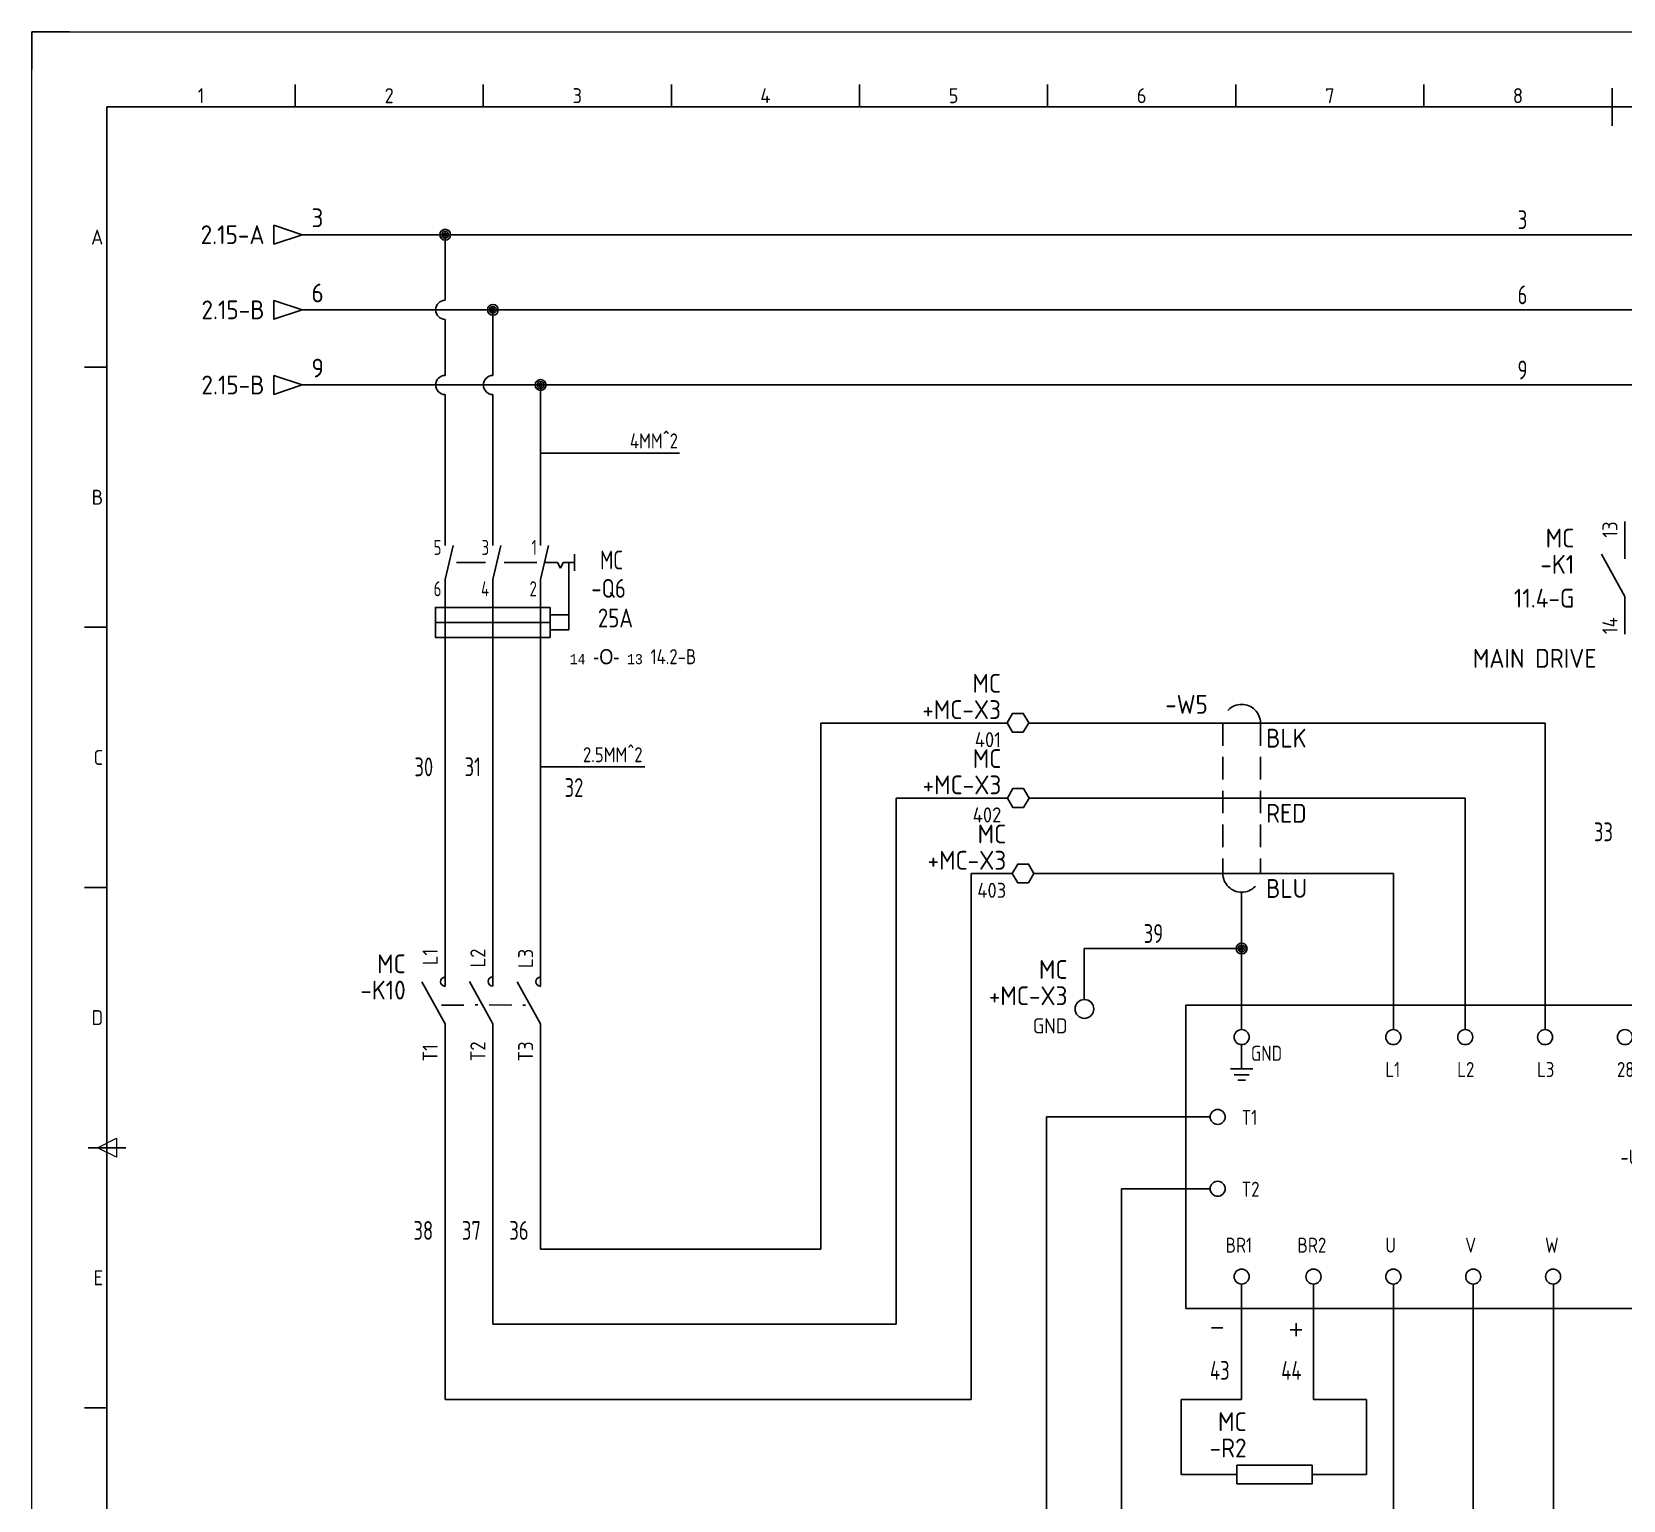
# Model space of a CAD drawing. Header units: millimetres. Extents: x 0 to 841, y 0 to 594.
# Drawn here: x 0 to 423.5, y 203.2 to 594 of the extents above; entities that cross this region are included whole.
import ezdxf
from ezdxf.enums import TextEntityAlignment as Align

# ---------------------------------------------------------------- set-up
doc = ezdxf.new("R2010")
doc.units = ezdxf.units.MM
doc.header["$LTSCALE"] = 12
doc.linetypes.add('DASHED', pattern=[0.75, 0.5, -0.25])
for name, color, linetype in [('AE_BOR', 1, 'Continuous'), ('BLK_1.0mm^2', 7, 'Continuous'), ('BLU_1.0mm^2', 5, 'Continuous'), ('DESCCHILD', 20, 'Continuous'), ('GRN_2.5mm^2', 3, 'Continuous'), ('LINK', 9, 'DASHED'), ('LOC', 8, 'Continuous'), ('MISC', 7, 'Continuous'), ('RED_1.0mm^2', 1, 'Continuous'), ('RED_2.5mm^2', 1, 'Continuous'), ('SYMS', 7, 'Continuous'), ('TAGS', 150, 'Continuous'), ('TAN_4.0mm^2', 31, 'Continuous'), ('TERMS', 123, 'Continuous'), ('WIRENO', 72, 'Continuous'), ('WIREREF_DEST', 52, 'Continuous'), ('XREF', 7, 'Continuous'), ('XREFCHILD', 134, 'Continuous')]:
    doc.layers.add(name, color=color, linetype=linetype)
doc.styles.get("Standard").update_dxf_attribs({"font": 'txt.shx', "bigfont": 'gbcbig.shx'})
doc.styles.add('WD_IEC', font='isocp2.shx', dxfattribs={"width": 0.9, "height": 4, "bigfont": 'gbcbig.shx'})
doc.dimstyles.get("Standard").update_dxf_attribs({"dimtxt": 0.18, "dimasz": 0.18, "dimexe": 0.18, "dimexo": 0.0625, "dimgap": 0.09, "dimtad": 0, "dimtih": 1, "dimtoh": 1, "dimzin": 0, "dimdsep": 46, "dimtxsty": 'WD_IEC', "dimcen": 0.09, "dimadec": 0, "dimazin": 0, "dimtfac": 1, "dimtofl": 0, "dimtmove": 2, "dimatfit": 3, "dimfxl": 1, "dimtolj": 1, "dimtzin": 0, "dimarcsym": 0})

# ---------------------------------------------------------------- blocks, each defined once
blk = doc.blocks.new('gb_a1')
for q in [(20, 20), (821, 574)]:
    blk.add_line((20, 574), q)
at = {"layer": 'AE_BOR', "lineweight": 30}
for p, q in [((10, 594), (0, 594)), ((0, 594), (0, 584))]:
    blk.add_line(p, q, dxfattribs=at)
at = {"layer": 'AE_BOR', "color": 1, "lineweight": 15}
for p, q in [((0, 594), (841, 594)), ((0, 0), (0, 594)), ((17.5, 297), (22.5, 299.5)), ((22.5, 294.5), (17.5, 297)), ((22.5, 299.5), (22.5, 294.5))]:
    blk.add_line(p, q, dxfattribs=at)
at = {"layer": 'AE_BOR'}
for p, q in [((70.0625, 574), (70.0625, 580)), ((120.125, 574), (120.125, 580)), ((170.1875, 574), (170.1875, 580)), ((220.25, 574), (220.25, 580)), ((270.3125, 574), (270.3125, 580)), ((320.375, 574), (320.375, 580)), ((370.4375, 574), (370.4375, 580)), ((20, 504.75), (14, 504.75)), ((20, 435.5), (14, 435.5)), ((20, 366.25), (14, 366.25)), ((20, 227.75), (14, 227.75))]:
    blk.add_line(p, q, dxfattribs=at)
at = {"layer": 'AE_BOR', "color": 2, "lineweight": 30}
for p, q in [((420.5, 574), (420.5, 579)), ((420.5, 569), (420.5, 574)), ((15, 297), (25, 297))]:
    blk.add_line(p, q, dxfattribs=at)
at = {"layer": 'AE_BOR', "style": 'WD_IEC'}
for s, p in [('1', (45.03125, 575)), ('2', (95.09375, 575)), ('3', (145.15625, 575)), ('4', (195.21875, 575)), ('5', (245.28125, 575)), ('6', (295.34375, 575)), ('7', (345.40625, 575)), ('8', (395.46875, 575))]:
    blk.add_text(s, height=4, dxfattribs=at).set_placement(p, align=Align.CENTER)
for s, p in [('A', (19, 539.375)), ('B', (19, 470.125)), ('C', (19, 400.875)), ('D', (19, 331.625)), ('E', (19, 262.375))]:
    blk.add_text(s, height=4, dxfattribs=at).set_placement(p, align=Align.MIDDLE_RIGHT)
blk = doc.blocks.new('VDV1_19')
for p, q in [((8.94, 31.88), (5.94, 31.88)), ((6.44, 31.12), (8.44, 31.12)), ((6.94, 30.38), (7.94, 30.38))]:
    blk.add_line(p, q)
for centre in [(7.44, 36.12), (27.62, 36.12), (37.19, 36.12), (47.81, 36.12), (58.44, 36.12), (86.06, 36.12), (108.38, 36.12), (4.25, 25.5), (4.25, 15.94), (7.44, 4.25), (17, 4.25), (27.62, 4.25), (38.25, 4.25), (48.88, 4.25), (66.94, 4.25), (76.5, 4.25), (87.12, 4.25), (97.75, 4.25), (108.38, 4.25)]:
    blk.add_circle(centre, 1)
at = {"layer": 'SYMS'}
for p, q in [((0, 0), (0, 40.38)), ((0, 40.38), (116.88, 40.38)), ((116.88, 40.38), (116.88, 0)), ((7.44, 35.06), (7.44, 31.88)), ((116.88, 0), (0, 0))]:
    blk.add_line(p, q, dxfattribs=at)
at = {"style": 'WD_IEC', "flags": 1}
for tag, p, height in [('X4TERM04', (6.44, 36.12), 0.128), ('X2TERM04', (7.44, 37.12), 0.128), ('X2TERM01', (27.62, 37.12), 0.128), ('X2TERM02', (37.19, 37.12), 0.128), ('X2TERM03', (47.81, 37.12), 0.128), ('X2TERM05', (58.44, 37.12), 0.128), ('X2TERM06', (86.06, 37.12), 0.128), ('X2TERM07', (108.38, 37.12), 0.128), ('X1TERM07', (109.38, 36.12), 0.128), ('X4TERM08', (3.25, 25.5), 0.128), ('FAMILY', (50.54, 22.34), 0.01), ('CAT', (50.54, 22.34), 0.01), ('MFG', (50.54, 22.34), 0.01), ('ASSYCODE', (50.54, 22.34), 0.01), ('X4TERM09', (3.25, 15.94), 0.128), ('X4TERM10', (6.44, 4.25), 0.128), ('X1TERM19', (109.38, 4.25), 0.128), ('X8TERM10', (7.44, 3.25), 0.128), ('X8TERM11', (17, 3.25), 0.128), ('X8TERM12', (27.62, 3.25), 0.128), ('X8TERM13', (38.25, 3.25), 0.128), ('X8TERM14', (48.88, 3.25), 0.128), ('X8TERM15', (66.94, 3.25), 0.128), ('X8TERM16', (76.5, 3.25), 0.128), ('X8TERM17', (87.12, 3.25), 0.128), ('X8TERM18', (97.75, 3.25), 0.128), ('X8TERM19', (108.38, 3.25), 0.128)]:
    blk.add_attdef(tag, p, '', height=height, dxfattribs=at)
at = {"style": 'WD_IEC'}
for tag, p in [('TERM04', (8.67, 32.97)), ('TERM01', (26.56, 30.81)), ('TERM02', (36.12, 30.81)), ('TERM03', (46.75, 30.81)), ('TERM05', (57.38, 30.81)), ('TERM06', (85, 30.81)), ('TERM07', (107.31, 30.81)), ('TERM08', (7.44, 24.44)), ('DESC1', (121.12, 22.31)), ('DESC2', (121.12, 19.12)), ('TERM09', (7.44, 14.88)), ('INST', (121.12, 14.88)), ('LOC', (121.21, 12.08)), ('TERM10', (5.31, 7.44)), ('TERM11', (14.88, 7.44)), ('TERM12', (26.56, 7.44)), ('TERM13', (37.19, 7.44)), ('TERM14', (47.81, 7.44)), ('TERM15', (64.81, 7.44)), ('TERM16', (74.38, 7.44)), ('TERM17', (86.06, 7.44)), ('TERM18', (96.69, 7.44)), ('TERM19', (107.31, 7.44))]:
    blk.add_attdef(tag, p, '', height=2, dxfattribs=at)
blk.add_attdef('TAG1', text='', height=2, dxfattribs=at).set_placement((59.5, 19.12), align=Align.CENTER)
at = {"layer": 'SYMS'}
for s, p in [('+20V', (82.88, 27.62)), ('OGT1', (63.75, 10.62)), ('GND', (83.94, 10.62)), ('A01', (96.69, 10.62))]:
    blk.add_text(s, height=2, dxfattribs=at).set_placement(p)
blk = doc.blocks.new('VMS21P')
for p, q in [((0, 7.5), (0, 2.5)), ((0, -2.5), (-3.125, 3.125)), ((0, -2.5), (0, -7.5))]:
    blk.add_line(p, q)
blk.add_arc((0, 3.125), 0.625, 90, 270)
at = {"style": 'WD_IEC'}
for tag, p in [('INST', (-5.25, 7.75)), ('LOC', (-5.25, 4.25)), ('TAG2', (-5.25, 0.75)), ('XREF', (-5.25, -3.75)), ('DESC1', (-5.25, -7.6)), ('DESC2', (-5.25, -11.1)), ('DESC3', (-5.25, -14.6))]:
    blk.add_attdef(tag, text='', height=2.5, dxfattribs=at).set_placement(p, align=Align.RIGHT)
blk.add_attdef('TERM01', text='', height=2, rotation=90, dxfattribs=at).set_placement((-1, 7.5), align=Align.RIGHT)
at = {"style": 'WD_IEC', "flags": 1}
for tag, p, height in [('X2TERM01', (0, 7.5), 0.32), ('X4LINK', (-2, 0), 0.32), ('X1LINK', (-0.5, 0), 0.32), ('CONTACT', (4, -3.5), 1), ('FAMILY', (4, -5), 1), ('X8TERM02', (0, -7.5), 0.32)]:
    blk.add_attdef(tag, p, '', height=height, dxfattribs=at)
at = {"style": 'WD_IEC'}
blk.add_attdef('TERM02', (-1, -7.5), '', height=2, rotation=90, dxfattribs=at)
blk = doc.blocks.new('HRE1')
for p, q in [((-5, 0), (-10, 0)), ((5, 0), (10, 0))]:
    blk.add_line(p, q)
blk.add_lwpolyline([(-5, -1.25), (5, -1.25), (5, 1.25), (-5, 1.25)], close=True)
at = {"style": 'WD_IEC'}
for tag, p in [('INST', (-7.5, 11.12)), ('LOC', (-7.5, 7.62)), ('TAG1', (-7.5, 4.12)), ('DESC1', (-7.5, -11.25)), ('DESC2', (-7.5, -14.75)), ('DESC3', (-7.5, -18.25))]:
    blk.add_attdef(tag, text='', height=2.5, dxfattribs=at).set_placement(p, align=Align.RIGHT)
for tag, p, height, flags in [('MFG', (7.42, 12.12), 1.5, 9), ('CAT', (7.42, 9.62), 1.5, 9), ('TERM01', (-10, 1), 2, 8), ('X4TERM01', (-10, 0), 0.32, 1), ('X1TERM02', (10, 0), 0.32, 1), ('ASSYCODE', (6, -2.75), 1, 1), ('FAMILY', (6, -4.25), 1, 1), ('CATDESC', (6, -5.75), 1, 1)]:
    blk.add_attdef(tag, p, '', height=height, dxfattribs=dict(at, flags=flags))
blk.add_attdef('RATING1', (7.42, 4.12), '', height=2.5, dxfattribs=at)
at = {"style": 'WD_IEC', "flags": 8}
blk.add_attdef('TERM02', text='', height=2, dxfattribs=at).set_placement((10, 1), align=Align.RIGHT)
at = {"lineweight": 15, "style": 'WD_IEC'}
blk.add_attdef('XREF', text='', height=2.5, dxfattribs=at).set_placement((-7.5, -7.5), align=Align.RIGHT)
blk = doc.blocks.new('HW01_1')
blk.add_line((1.25, 0), (-1.25, 0))
at = {"linetype": 'DASHED'}
blk.add_arc((0, 0), 2.5, 0, 180, dxfattribs=at)
at = {"style": 'WD_IEC', "flags": 1}
for tag, height, p in [('INST', 2.5, (-4.5, 8.25)), ('LOC', 2.5, (-4.5, 4.75)), ('XREF', 2.7, (-4.5, -3.75)), ('DESC1', 2.5, (-4.5, -7.75)), ('DESC2', 2.5, (-4.5, -11.25)), ('DESC3', 2.5, (-4.5, -14.75))]:
    blk.add_attdef(tag, text='', height=height, dxfattribs=at).set_placement(p, align=Align.RIGHT)
at = {"style": 'WD_IEC'}
blk.add_attdef('TAG1', text='', height=2.5, dxfattribs=at).set_placement((-4.5, 1.25), align=Align.RIGHT)
at = {"style": 'WD_IEC', "flags": 1}
for tag, p, height in [('X8LINKL', (-2.5, 0), 0.32), ('X4TERM01', (-1.25, 0), 0.32), ('X1TERM01', (1.25, 0), 0.32), ('X8LINKR', (2.5, 0), 0.32), ('MFG', (3.06, -7.26), 1), ('CAT', (3.06, -8.76), 1), ('ASSYCODE', (3.06, -10.26), 1), ('FAMILY', (3.06, -11.76), 1), ('CATDESC', (3.06, -13.26), 1)]:
    blk.add_attdef(tag, p, '', height=height, dxfattribs=at)
at = {"style": 'WD_IEC'}
blk.add_attdef('RATING1', text='', height=2.5, dxfattribs=at).set_placement((3.25, -2), align=Align.MIDDLE_LEFT)
blk = doc.blocks.new('HW02_B')
blk.add_line((1.25, 0), (-1.25, 0))
at = {"style": 'WD_IEC', "flags": 1}
for tag, height, p in [('INST', 2.5, (-4.5, 8.25)), ('LOC', 2.5, (-4.5, 4.75)), ('XREF', 2.7, (-4.5, -3.75)), ('DESC1', 2.5, (-4.5, -7.75)), ('DESC2', 2.5, (-4.5, -11.25)), ('DESC3', 2.5, (-4.5, -14.75))]:
    blk.add_attdef(tag, text='', height=height, dxfattribs=at).set_placement(p, align=Align.RIGHT)
at = {"style": 'WD_IEC'}
blk.add_attdef('TAG2', text='', height=2.5, dxfattribs=at).set_placement((-4.5, 1.25), align=Align.RIGHT)
at = {"style": 'WD_IEC', "flags": 1}
for tag, p, height in [('X8LINKL', (-2.5, 0), 0.32), ('X4TERM01', (-1.25, 0), 0.32), ('X1TERM01', (1.25, 0), 0.32), ('X8LINKR', (2.5, 0), 0.32), ('FAMILY', (3.06, -11.76), 1)]:
    blk.add_attdef(tag, p, '', height=height, dxfattribs=at)
at = {"style": 'WD_IEC'}
blk.add_attdef('RATING1', text='', height=2.5, dxfattribs=at).set_placement((3.25, -2), align=Align.MIDDLE_LEFT)
blk = doc.blocks.new('HW02_1')
blk.add_line((1.25, 0), (-1.25, 0))
at = {"linetype": 'DASHED'}
blk.add_arc((0, 0), 2.5, 180, 0, dxfattribs=at)
at = {"style": 'WD_IEC', "flags": 1}
for tag, height, p in [('INST', 2.5, (-4.5, 8.25)), ('LOC', 2.5, (-4.5, 4.75)), ('XREF', 2.7, (-4.5, -3.75)), ('DESC1', 2.5, (-4.5, -7.75)), ('DESC2', 2.5, (-4.5, -11.25)), ('DESC3', 2.5, (-4.5, -14.75))]:
    blk.add_attdef(tag, text='', height=height, dxfattribs=at).set_placement(p, align=Align.RIGHT)
at = {"style": 'WD_IEC'}
blk.add_attdef('TAG2', text='', height=2.5, dxfattribs=at).set_placement((-4.5, 1.25), align=Align.RIGHT)
at = {"style": 'WD_IEC', "flags": 1}
for tag, p, height in [('X2LINKL', (-2.5, 0), 0.32), ('X4TERM01', (-1.25, 0), 0.32), ('X1TERM01', (1.25, 0), 0.32), ('X2LINKR', (2.5, 0), 0.32), ('X8TERM02', (0, -2.5), 0.32), ('WD_NOTJUMPERED', (1.79, -2.5), 0.32), ('FAMILY', (3.06, -11.76), 1)]:
    blk.add_attdef(tag, p, '', height=height, dxfattribs=at)
at = {"style": 'WD_IEC'}
blk.add_attdef('RATING1', text='', height=2.5, dxfattribs=at).set_placement((3.25, -2), align=Align.MIDDLE_LEFT)
at = {"style": 'WD_IEC', "flags": 1}
blk.add_attdef('X8TERMDESC02', text='', height=2, dxfattribs=at).set_placement((0.25, -3.76), align=Align.TOP_LEFT)
blk = doc.blocks.new('HA1D3')
blk.add_lwpolyline([(0, 0), (-3.75, -1.25), (-3.75, 1.25)], close=True)
at = {"style": 'WD_IEC', "flags": 1}
blk.add_attdef('SIGCODE', text='', height=1, dxfattribs=at).set_placement((-2.5, 1.8), align=Align.RIGHT)
at = {"style": 'WD_IEC'}
for tag, p, height, flags in [('WIRENO', (1.25, 1), 2.5, 8), ('X1TERM01', (0, 0), 0.32, 1)]:
    blk.add_attdef(tag, p, '', height=height, dxfattribs=dict(at, flags=flags))
blk.add_attdef('XREF', text='', height=2.5, dxfattribs=at).set_placement((-5, 0), align=Align.MIDDLE_RIGHT)
blk.add_attdef('DESC1', text='', height=2.5, dxfattribs=at).set_placement((1.25, -1), align=Align.TOP_LEFT)
blk = doc.blocks.new('VCR21')
for p, q in [((0, 7.5), (0, 2.5)), ((0, -2.5), (-3.125, 3.125)), ((0, -2.5), (0, -7.5))]:
    blk.add_line(p, q)
at = {"style": 'WD_IEC'}
for tag, p in [('INST', (-5.25, 7.75)), ('LOC', (-5.25, 4.25)), ('TAG2', (-5.25, 0.75)), ('XREF', (-5.25, -3.75)), ('DESC1', (-5.25, -7.6)), ('DESC2', (-5.25, -11.1)), ('DESC3', (-5.25, -14.6))]:
    blk.add_attdef(tag, text='', height=2.5, dxfattribs=at).set_placement(p, align=Align.RIGHT)
blk.add_attdef('TERM01', text='', height=2, rotation=90, dxfattribs=at).set_placement((-1, 7.5), align=Align.RIGHT)
at = {"style": 'WD_IEC', "flags": 1}
for tag, p, height in [('X2TERM01', (0, 7.5), 0.32), ('X4LINK', (-2, 0), 0.32), ('X1LINK', (-0.5, 0), 0.32), ('CONTACT', (4, -3.5), 1), ('FAMILY', (4, -5), 1), ('X8TERM02', (0, -7.5), 0.32)]:
    blk.add_attdef(tag, p, '', height=height, dxfattribs=at)
at = {"style": 'WD_IEC'}
blk.add_attdef('TERM02', (-1, -7.5), '', height=2, rotation=90, dxfattribs=at)
blk = doc.blocks.new('WD_WNH')
at = {"linetype": 'Continuous', "style": 'WD_IEC', "width": 0.8}
blk.add_attdef('WIRENO', text='', height=2.5, dxfattribs=at).set_placement((0, 0.75), align=Align.CENTER)
at = {"style": 'WD_IEC', "flags": 1}
for tag, p in [('W08USER', (0, 0.375)), ('W04USER', (0, 0.875)), ('W05USER', (0, 0.75)), ('W09USER', (0, 0.25)), ('W03USER', (0, 1)), ('W06USER', (0, 0.625)), ('W07USER', (0, 0.5)), ('W02USER', (0, 1.125)), ('W01USER', (0, 1.25)), ('W10USER', (0, 0.125))]:
    blk.add_attdef(tag, text='', height=0.08, dxfattribs=at).set_placement(p, align=Align.CENTER)
blk = doc.blocks.new('WD_WNV')
at = {"linetype": 'Continuous', "style": 'WD_IEC', "width": 0.8}
blk.add_attdef('WIRENO', text='', height=2.5, dxfattribs=at).set_placement((-1.6, 0), align=Align.MIDDLE_RIGHT)
at = {"style": 'WD_IEC', "flags": 1}
for tag, p in [('W08USER', (-1, 0.375)), ('W04USER', (-1, 0.875)), ('W05USER', (-1, 0.75)), ('W09USER', (-1, 0.25)), ('W03USER', (-1, 1)), ('W06USER', (-1, 0.625)), ('W07USER', (-1, 0.5)), ('W02USER', (-1, 1.125)), ('W01USER', (-1, 1.25)), ('W10USER', (-1, 0.125))]:
    blk.add_attdef(tag, text='', height=0.08, dxfattribs=at).set_placement(p, align=Align.CENTER)
blk = doc.blocks.new('HDV1_04QM1')
for p, q in [((0, 0), (0, -0.75)), ((0, -5.25), (1.04, -0.75)), ((6.35, 0), (6.35, -0.75)), ((6.35, -5.25), (7.39, -0.75)), ((12.7, 0), (12.7, -0.75)), ((12.7, -5.25), (13.74, -0.75)), ((0, -6), (0, -5.25)), ((6.35, -6), (6.35, -5.25)), ((12.7, -6), (12.7, -5.25))]:
    blk.add_line(p, q)
at = {"linetype": 'Continuous'}
blk.add_line((17.2, -1.88), (17.2, -4.12), dxfattribs=at)
at = {"linetype": 'DASHED'}
for p, q in [((14.95, -3), (13.26, -3)), ((15.33, -3.75), (14.95, -3)), ((15.7, -3), (15.33, -3.75)), ((17.2, -3), (15.7, -3))]:
    blk.add_line(p, q, dxfattribs=at)
at = {"layer": 'LINK'}
for p, q in [((5.35, -3), (1.5, -3)), ((12.2, -3), (7.85, -3))]:
    blk.add_line(p, q, dxfattribs=at)
at = {"layer": 'SYMS'}
for p, q in [((16.45, -2.97), (16.45, -11.97)), ((16.45, -9.97), (13.95, -9.97)), ((13.95, -10.97), (-1.3, -10.97)), ((16.45, -11.97), (13.95, -11.97))]:
    blk.add_line(p, q, dxfattribs=at)
blk.add_lwpolyline([(13.95, -8.97), (13.95, -12.97), (-1.3, -12.97), (-1.3, -8.97)], close=True, dxfattribs=at)
at = {"linetype": 'Continuous', "style": 'WD_IEC', "width": 0.8}
for tag, p in [('TERM01', (-0.5, 0)), ('TERM03', (5.85, 0)), ('TERM05', (12.2, 0)), ('TERM02', (-0.5, -5.5)), ('TERM04', (5.85, -5.5)), ('TERM06', (12.2, -5.5))]:
    blk.add_attdef(tag, text='', height=1, dxfattribs=at).set_placement(p, align=Align.TOP_RIGHT)
at = {"style": 'WD_IEC', "width": 0.8}
for tag, p in [('LOC', (14.2, -1)), ('INST', (15.45, -1))]:
    blk.add_attdef(tag, text='', height=1, rotation=270, dxfattribs=at).set_placement(p, align=Align.RIGHT)
at = {"style": 'WD_IEC', "flags": 1}
for tag, p, height in [('X2TERM01', (0, 0), 0.18), ('X2TERM03', (6.35, 0), 0.18), ('X2TERM05', (12.7, 0), 0.18), ('X8TERM02', (0, -6), 0.18), ('X8TERM04', (6.35, -6), 0.18), ('X8TERM06', (12.7, -6), 0.18), ('FAMILY', (15.64, -4.5), 0.16)]:
    blk.add_attdef(tag, p, '', height=height, rotation=270, dxfattribs=at)
at = {"style": 'WD_IEC', "width": 0.8}
blk.add_attdef('XREF', text='', height=1, rotation=270, dxfattribs=at).set_placement((11.2, -3), align=Align.TOP_CENTER)
at = {"color": 7, "style": 'WD_IEC'}
for tag, p in [('X8LINK', (-1, -3)), ('X2LINK', (17.45, -3))]:
    blk.add_attdef(tag, p, '', height=0.16, rotation=270, dxfattribs=at)
at = {"style": 'WD_IEC', "width": 0.9}
for tag, p in [('TAG1', (20.48, -4.84)), ('DESC1', (20.48, -6.19)), ('DESC2', (20.48, -7.69)), ('DESC3', (20.48, -9.19))]:
    blk.add_attdef(tag, text='', height=1, dxfattribs=at).set_placement(p, align=Align.CENTER)
at = {"style": 'WD_IEC', "flags": 1}
for tag, p, width in [('CONTACT', (15.3, -4.5), 0.9), ('ASSYCODE', (15.42, -5.8), 0.9), ('CAT', (15.79, -5.8), 0.8), ('MFG', (16.17, -5.8), 0.8)]:
    blk.add_attdef(tag, p, '', height=0.16, rotation=270, dxfattribs=dict(at, width=width))
at = {"style": 'WD_IEC', "width": 0.9}
blk.add_attdef('RATING1', text='', height=1, dxfattribs=at).set_placement((17.87, -10.11), align=Align.MIDDLE_LEFT)
blk = doc.blocks.new('wddot')
for radius in [0.72, 0.449, 0.223]:
    blk.add_circle((0, 0), radius)
blk = doc.blocks.new('VT0002')
blk.add_circle((0, 0), 1.25)
at = {"style": 'WD_IEC', "flags": 1}
for tag, p, height in [('ASSYCODE', (2.75, 10.75), 1), ('CATDESC', (2.75, 9.25), 1), ('MFG', (2.75, 7.25), 1.5), ('CAT', (2.75, 4.75), 1.5), ('X2PIN01', (0, 2.25), 0.4), ('X2TERMDESC01', (0, 1.75), 0.4), ('X4TERM01', (-1.25, 0), 0.32), ('X4PIN01', (-1.25, 1), 0.4), ('X4TERMDESC01', (-1.25, 0.5), 0.4), ('X2TERM01', (0, 1.25), 0.32), ('X8PIN01', (0, -0.25), 0.4), ('X1TERM01', (1.25, 0), 0.32), ('X1PIN01', (1.25, 1), 0.4), ('X1TERMDESC01', (1.25, 0.5), 0.4), ('X8TERM01', (0, -1.25), 0.32), ('X8TERMDESC01', (0, -0.75), 0.4), ('LINKTERM', (0, -2), 0.4), ('STRIPSEQ', (0, -3), 0.4)]:
    blk.add_attdef(tag, p, '', height=height, dxfattribs=at)
at = {"style": 'WD_IEC'}
for tag, p in [('INST', (-2.25, 7.5)), ('LOC', (-2.25, 4))]:
    blk.add_attdef(tag, text='', height=2.5, dxfattribs=at).set_placement(p, align=Align.RIGHT)
at = {"style": 'WD_IEC', "flags": 8}
for tag, height, p in [('TAGSTRIP', 2.5, (-2.25, 0.5)), ('TERM01', 2, (-2.25, -3.25))]:
    blk.add_attdef(tag, text='', height=height, dxfattribs=at).set_placement(p, align=Align.RIGHT)
blk = doc.blocks.new('HT0003')
blk.add_lwpolyline([(0.72, -1.25), (1.44, 0), (0.72, 1.25), (-0.72, 1.25), (-1.44, 0), (-0.72, -1.25)], close=True)
at = {"style": 'WD_IEC', "flags": 1}
for tag, p, height in [('ASSYCODE', (2.75, 10.75), 1), ('CATDESC', (2.75, 9.25), 1), ('MFG', (2.75, 7.25), 1.5), ('CAT', (2.75, 4.75), 1.5), ('X2PIN01', (0, 2.25), 0.4), ('X2TERMDESC01', (0, 1.75), 0.4), ('X4TERM01', (-1.44, 0), 0.32), ('X4PIN01', (-1.25, 1), 0.4), ('X4TERMDESC01', (-1.25, 0.5), 0.4), ('X2TERM01', (0, 1.25), 0.32), ('X8PIN01', (0, -0.25), 0.4), ('X1PIN01', (1.25, 1), 0.4), ('X1TERMDESC01', (1.25, 0.5), 0.4), ('X1TERM01', (1.44, 0), 0.32), ('X8TERM01', (0, -1.25), 0.32), ('X8TERMDESC01', (0, -0.75), 0.4), ('LINKTERM', (0, -2), 0.4), ('STRIPSEQ', (0, -3), 0.4)]:
    blk.add_attdef(tag, p, '', height=height, dxfattribs=at)
at = {"style": 'WD_IEC'}
for tag, p in [('INST', (-2.25, 7.5)), ('LOC', (-2.25, 4))]:
    blk.add_attdef(tag, text='', height=2.5, dxfattribs=at).set_placement(p, align=Align.RIGHT)
at = {"style": 'WD_IEC', "flags": 8}
for tag, height, p in [('TAGSTRIP', 2.5, (-2.25, 0.5)), ('TERM01', 2, (-2.25, -3.25))]:
    blk.add_attdef(tag, text='', height=height, dxfattribs=at).set_placement(p, align=Align.RIGHT)

msp = doc.modelspace()

# ---------------------------------------------------------------- linework, layer by layer
at = {"layer": 'BLK_1.0mm^2'}
for p, q in [((265.28, 410), (319.44, 410)), ((324.44, 410), (402.69, 410)), ((402.69, 328.44), (402.69, 410))]:
    msp.add_line(p, q, dxfattribs=at)
at = {"layer": 'BLU_1.0mm^2'}
for p, q in [((266.67, 370), (319.44, 370)), ((324.44, 370), (362.31, 370)), ((362.31, 328.44), (362.31, 370))]:
    msp.add_line(p, q, dxfattribs=at)
at = {"layer": 'GRN_2.5mm^2'}
for p, q in [((321.94, 328.44), (321.94, 365)), ((321.94, 350), (280, 350)), ((280, 350), (280, 336.43))]:
    msp.add_line(p, q, dxfattribs=at)
at = {"layer": 'LINK'}
for points in [[(316.94, 410), (316.94, 370)], [(326.94, 410), (326.94, 370)], [(109, 334.94), (118.7, 335)], [(121.7, 335), (131.4, 334.94)]]:
    msp.add_lwpolyline(points, dxfattribs=at)
at = {"layer": 'RED_1.0mm^2'}
for p, q in [((324.44, 390), (381.44, 390)), ((381.44, 328.44), (381.44, 390)), ((313.56, 305.19), (270, 305.19)), ((270, 305.19), (270, 165.88)), ((313.56, 286.06), (290, 286.06)), ((290, 286.06), (290, 166.31))]:
    msp.add_line(p, q, dxfattribs=at)
at = {"layer": 'RED_2.5mm^2'}
for p, q in [((110, 446.76), (110, 349.94)), ((122.7, 446.76), (122.7, 350)), ((135.4, 446.76), (135.4, 349.94)), ((210, 270), (210, 410)), ((210, 410), (259.51, 410)), ((230, 250), (230, 390)), ((259.6, 390), (230, 390)), ((319.44, 390), (265.37, 390)), ((250, 230), (250, 370)), ((250, 370), (260.9, 370)), ((110, 319.94), (110, 230)), ((122.7, 320), (122.7, 250)), ((135.4, 319.94), (135.4, 270)), ((135.4, 270), (210, 270)), ((321.94, 230), (321.94, 260.69)), ((341.06, 260.69), (341.06, 230)), ((362.31, 167.59), (362.31, 260.69)), ((383.56, 260.69), (383.56, 167.16)), ((404.95, 166.31), (404.95, 260.69)), ((122.7, 250), (230, 250)), ((110, 230), (250, 230)), ((305.89, 210), (305.89, 230)), ((305.89, 230), (321.94, 230)), ((355.19, 230), (341.06, 230)), ((355.19, 210), (355.19, 230)), ((310.7, 210), (305.89, 210)), ((355.19, 210), (350.7, 210))]:
    msp.add_line(p, q, dxfattribs=at)
at = {"layer": 'TAN_4.0mm^2'}
for p, q in [((71.93, 540), (744.95, 540)), ((110, 522.54), (110, 540)), ((71.93, 520), (744.95, 520)), ((110, 502.54), (110, 517.46)), ((122.7, 502.54), (122.7, 520)), ((71.92, 500), (744.94, 500)), ((135.4, 458.76), (135.4, 500)), ((110, 458.76), (110, 497.46)), ((122.7, 458.76), (122.7, 497.46))]:
    msp.add_line(p, q, dxfattribs=at)
for centre in [(110, 520), (110, 500), (122.7, 500)]:
    msp.add_arc(centre, 2.54, 90, 270, dxfattribs=at)

# ---------------------------------------------------------------- block references
msp.add_blockref('gb_a1', (0, 0))
at = {"layer": 'SYMS'}
ref = msp.add_blockref('HA1D3', (71.93, 540), dxfattribs=dict(at, xscale=2, yscale=2, zscale=2))
ref.add_attrib('WIRENO', '3', (74.43, 542), dxfattribs={"layer": 'WIREREF_DEST', "height": 5, "style": 'WD_IEC', "flags": 8})
ref.add_attrib('XREF', '2.15-A', dxfattribs={"layer": 'XREF', "height": 5, "style": 'WD_IEC'}).set_placement((61.93, 540), align=Align.MIDDLE_RIGHT)
at = {"layer": 'SYMS', "xscale": 2, "yscale": 2, "zscale": 2}
for p in [(110, 540), (122.7, 520), (122.7, 520), (135.4, 500), (321.94, 350)]:
    msp.add_blockref('wddot', p, dxfattribs=at)
at = {"layer": 'SYMS'}
ref = msp.add_blockref('HA1D3', (71.93, 520), dxfattribs=dict(at, xscale=2, yscale=2, zscale=2))
ref.add_attrib('WIRENO', '6', (74.43, 522), dxfattribs={"layer": 'WIREREF_DEST', "height": 5, "style": 'WD_IEC', "flags": 8})
ref.add_attrib('XREF', '2.15-B', dxfattribs={"layer": 'XREF', "height": 5, "style": 'WD_IEC'}).set_placement((61.93, 520), align=Align.MIDDLE_RIGHT)
ref = msp.add_blockref('HA1D3', (71.92, 500), dxfattribs=dict(at, xscale=2, yscale=2, zscale=2))
ref.add_attrib('WIRENO', '9', (74.42, 502), dxfattribs={"layer": 'WIREREF_DEST', "height": 5, "style": 'WD_IEC', "flags": 8})
ref.add_attrib('XREF', '2.15-B', dxfattribs={"layer": 'XREF', "height": 5, "style": 'WD_IEC'}).set_placement((61.92, 500), align=Align.MIDDLE_RIGHT)
ref = msp.add_blockref('VCR21', (423.94, 448.69), dxfattribs=dict(at, xscale=2, yscale=2, zscale=2))
ref.add_attrib('TAG2', '-K1', dxfattribs={"layer": 'TAGS', "height": 5, "style": 'WD_IEC'}).set_placement((410.45, 449.76), align=Align.RIGHT)
ref.add_attrib('LOC', 'MC', dxfattribs={"layer": 'LOC', "height": 5, "style": 'WD_IEC'}).set_placement((410.45, 456.76), align=Align.RIGHT)
ref.add_attrib('DESC3', 'MAIN DRIVE', dxfattribs={"layer": 'DESCCHILD', "height": 5, "style": 'WD_IEC'}).set_placement((416.36, 424.75), align=Align.RIGHT)
ref.add_attrib('XREF', '11.4-G', dxfattribs={"layer": 'XREFCHILD', "height": 5, "style": 'WD_IEC'}).set_placement((410.45, 440.76), align=Align.RIGHT)
ref.add_attrib('TERM01', '13', dxfattribs={"layer": 'TERMS', "height": 4, "rotation": 90, "style": 'WD_IEC'}).set_placement((421.94, 463.69), align=Align.RIGHT)
ref.add_attrib('TERM02', '14', (421.94, 433.69), dxfattribs={"layer": 'TERMS', "height": 4, "rotation": 90, "style": 'WD_IEC'})
ref = msp.add_blockref('HDV1_04QM1', (110, 458.76), dxfattribs=dict(at, xscale=2, yscale=2, zscale=2))
ref.add_attrib('TERM01', '5', dxfattribs={"layer": 'TERMS', "linetype": 'Continuous', "height": 4, "style": 'WD_IEC', "width": 0.8}).set_placement((109, 458.76), align=Align.TOP_RIGHT)
ref.add_attrib('TERM02', '6', dxfattribs={"layer": 'TERMS', "linetype": 'Continuous', "height": 4, "style": 'WD_IEC', "width": 0.8}).set_placement((109, 447.76), align=Align.TOP_RIGHT)
ref.add_attrib('TERM04', '4', dxfattribs={"layer": 'TERMS', "linetype": 'Continuous', "height": 4, "style": 'WD_IEC', "width": 0.8}).set_placement((121.7, 447.76), align=Align.TOP_RIGHT)
ref.add_attrib('TERM06', '2', dxfattribs={"layer": 'TERMS', "linetype": 'Continuous', "height": 4, "style": 'WD_IEC', "width": 0.8}).set_placement((134.4, 447.76), align=Align.TOP_RIGHT)
ref.add_attrib('RATING1', '25A', dxfattribs={"layer": 'MISC', "height": 5, "style": 'WD_IEC', "width": 0.9}).set_placement((150.63, 437.99), align=Align.MIDDLE_LEFT)
ref.add_attrib('TAG1', '-Q6', dxfattribs={"layer": 'TAGS', "height": 5, "style": 'WD_IEC', "width": 0.9}).set_placement((153.48, 443.38), align=Align.CENTER)
ref.add_attrib('TERM03', '3', dxfattribs={"layer": 'TERMS', "linetype": 'Continuous', "height": 4, "style": 'WD_IEC', "width": 0.8}).set_placement((121.7, 458.76), align=Align.TOP_RIGHT)
ref.add_attrib('TERM05', '1', dxfattribs={"layer": 'TERMS', "linetype": 'Continuous', "height": 4, "style": 'WD_IEC', "width": 0.8}).set_placement((134.4, 458.76), align=Align.TOP_RIGHT)
ref.add_attrib('LOC', 'MC', dxfattribs={"layer": 'LOC', "height": 5, "style": 'WD_IEC', "width": 0.8}).set_placement((157.31, 450.93), align=Align.RIGHT)
ref = msp.add_blockref('HT0003', (262.39, 410.1), dxfattribs=dict(at, xscale=2, yscale=2, zscale=2))
ref.add_attrib('TAGSTRIP', '+MC-X3', dxfattribs={"layer": 'TAGS', "height": 5, "style": 'WD_IEC', "flags": 8}).set_placement((257.89, 411.1), align=Align.RIGHT)
ref.add_attrib('LOC', 'MC', dxfattribs={"layer": 'LOC', "height": 5, "style": 'WD_IEC'}).set_placement((257.89, 418.1), align=Align.RIGHT)
ref.add_attrib('TERM01', '401', dxfattribs={"layer": 'TERMS', "height": 4, "style": 'WD_IEC', "flags": 8}).set_placement((257.89, 403.6), align=Align.RIGHT)
ref = msp.add_blockref('HW01_1', (321.94, 410), dxfattribs=dict(at, xscale=2, yscale=2, zscale=2))
ref.add_attrib('TAG1', '-W5', dxfattribs={"layer": 'TAGS', "height": 5, "style": 'WD_IEC'}).set_placement((312.94, 412.5), align=Align.RIGHT)
ref.add_attrib('RATING1', 'BLK', dxfattribs={"layer": 'MISC', "height": 5, "style": 'WD_IEC'}).set_placement((328.44, 406), align=Align.MIDDLE_LEFT)
ref = msp.add_blockref('HT0003', (262.49, 390.07), dxfattribs=dict(at, xscale=2, yscale=2, zscale=2))
ref.add_attrib('TAGSTRIP', '+MC-X3', dxfattribs={"layer": 'TAGS', "height": 5, "style": 'WD_IEC', "flags": 8}).set_placement((257.99, 391.07), align=Align.RIGHT)
ref.add_attrib('LOC', 'MC', dxfattribs={"layer": 'LOC', "height": 5, "style": 'WD_IEC'}).set_placement((257.99, 398.07), align=Align.RIGHT)
ref.add_attrib('TERM01', '402', dxfattribs={"layer": 'TERMS', "height": 4, "style": 'WD_IEC', "flags": 8}).set_placement((257.99, 383.57), align=Align.RIGHT)
ref = msp.add_blockref('HW02_B', (321.94, 390), dxfattribs=dict(at, xscale=2, yscale=2, zscale=2))
ref.add_attrib('RATING1', 'RED', dxfattribs={"layer": 'MISC', "height": 5, "style": 'WD_IEC'}).set_placement((328.44, 386), align=Align.MIDDLE_LEFT)
ref = msp.add_blockref('HT0003', (263.79, 370), dxfattribs=dict(at, xscale=2, yscale=2, zscale=2))
ref.add_attrib('TAGSTRIP', '+MC-X3', dxfattribs={"layer": 'TAGS', "height": 5, "style": 'WD_IEC', "flags": 8}).set_placement((259.29, 371), align=Align.RIGHT)
ref.add_attrib('LOC', 'MC', dxfattribs={"layer": 'LOC', "height": 5, "style": 'WD_IEC'}).set_placement((259.29, 378), align=Align.RIGHT)
ref.add_attrib('TERM01', '403', dxfattribs={"layer": 'TERMS', "height": 4, "style": 'WD_IEC', "flags": 8}).set_placement((259.29, 363.5), align=Align.RIGHT)
ref = msp.add_blockref('HW02_1', (321.94, 370), dxfattribs=dict(at, xscale=2, yscale=2, zscale=2))
ref.add_attrib('RATING1', 'BLU', dxfattribs={"layer": 'MISC', "height": 5, "style": 'WD_IEC'}).set_placement((328.44, 366), align=Align.MIDDLE_LEFT)
ref = msp.add_blockref('VMS21P', (110, 334.94), dxfattribs=dict(at, xscale=2, yscale=2, zscale=2))
ref.add_attrib('TAG2', '-K10', dxfattribs={"layer": 'TAGS', "height": 5, "style": 'WD_IEC'}).set_placement((99.5, 336.44), align=Align.RIGHT)
ref.add_attrib('LOC', 'MC', dxfattribs={"layer": 'LOC', "height": 5, "style": 'WD_IEC'}).set_placement((99.5, 343.44), align=Align.RIGHT)
ref.add_attrib('TERM01', 'L1', dxfattribs={"layer": 'TERMS', "height": 4, "rotation": 90, "style": 'WD_IEC'}).set_placement((108, 349.94), align=Align.RIGHT)
ref.add_attrib('TERM02', 'T1', (108, 319.94), dxfattribs={"layer": 'TERMS', "height": 4, "rotation": 90, "style": 'WD_IEC'})
ref = msp.add_blockref('VMS21P', (122.7, 335), dxfattribs=dict(at, xscale=2, yscale=2, zscale=2))
ref.add_attrib('TERM01', 'L2', dxfattribs={"layer": 'TERMS', "height": 4, "rotation": 90, "style": 'WD_IEC'}).set_placement((120.7, 350), align=Align.RIGHT)
ref.add_attrib('TERM02', 'T2', (120.7, 320), dxfattribs={"layer": 'TERMS', "height": 4, "rotation": 90, "style": 'WD_IEC'})
ref = msp.add_blockref('VMS21P', (135.4, 334.94), dxfattribs=dict(at, xscale=2, yscale=2, zscale=2))
ref.add_attrib('TERM01', 'L3', dxfattribs={"layer": 'TERMS', "height": 4, "rotation": 90, "style": 'WD_IEC'}).set_placement((133.4, 349.94), align=Align.RIGHT)
ref.add_attrib('TERM02', 'T3', (133.4, 319.94), dxfattribs={"layer": 'TERMS', "height": 4, "rotation": 90, "style": 'WD_IEC'})
ref = msp.add_blockref('VT0002', (280.1, 333.93), dxfattribs=dict(at, xscale=2, yscale=2, zscale=2))
ref.add_attrib('TAGSTRIP', '+MC-X3', dxfattribs={"layer": 'TAGS', "height": 5, "style": 'WD_IEC', "flags": 8}).set_placement((275.6, 334.93), align=Align.RIGHT)
ref.add_attrib('LOC', 'MC', dxfattribs={"layer": 'LOC', "height": 5, "style": 'WD_IEC'}).set_placement((275.6, 341.93), align=Align.RIGHT)
ref.add_attrib('TERM01', 'GND', dxfattribs={"layer": 'TERMS', "height": 4, "style": 'WD_IEC', "flags": 8}).set_placement((275.6, 327.43), align=Align.RIGHT)
ref = msp.add_blockref('VDV1_19', (307.06, 254.19), dxfattribs=dict(at, xscale=2, yscale=2, zscale=2))
ref.add_attrib('LOC', 'MC', (542.68, 336.42), dxfattribs={"layer": 'LOC', "height": 4, "style": 'WD_IEC', "width": 0.9})
ref.add_attrib('TERM19', '1I', (521.69, 269.06), dxfattribs={"layer": 'TERMS', "height": 4, "style": 'WD_IEC', "width": 0.9})
ref.add_attrib('TERM18', '62', (500.44, 269.06), dxfattribs={"layer": 'TERMS', "height": 4, "style": 'WD_IEC', "width": 0.9})
ref.add_attrib('TERM17', 'T', (479.19, 269.06), dxfattribs={"layer": 'TERMS', "height": 4, "style": 'WD_IEC', "width": 0.9})
ref.add_attrib('TERM16', 'K12', (455.81, 269.06), dxfattribs={"layer": 'TERMS', "height": 4, "style": 'WD_IEC', "width": 0.9})
ref.add_attrib('TERM15', 'K14', (436.69, 269.06), dxfattribs={"layer": 'TERMS', "height": 4, "style": 'WD_IEC', "width": 0.9})
ref.add_attrib('TERM14', 'W', (402.69, 269.06), dxfattribs={"layer": 'TERMS', "height": 4, "style": 'WD_IEC', "width": 0.9})
ref.add_attrib('TERM13', 'V', (381.44, 269.06), dxfattribs={"layer": 'TERMS', "height": 4, "style": 'WD_IEC', "width": 0.9})
ref.add_attrib('TERM12', 'U', (360.19, 269.06), dxfattribs={"layer": 'TERMS', "height": 4, "style": 'WD_IEC', "width": 0.9})
ref.add_attrib('TERM11', 'BR2', (336.81, 269.06), dxfattribs={"layer": 'TERMS', "height": 4, "style": 'WD_IEC', "width": 0.9})
ref.add_attrib('TERM10', 'BR1', (317.69, 269.06), dxfattribs={"layer": 'TERMS', "height": 4, "style": 'WD_IEC', "width": 0.9})
ref.add_attrib('TERM09', 'T2', (321.94, 283.94), dxfattribs={"layer": 'TERMS', "height": 4, "style": 'WD_IEC', "width": 0.9})
ref.add_attrib('TERM08', 'T1', (321.94, 303.06), dxfattribs={"layer": 'TERMS', "height": 4, "style": 'WD_IEC', "width": 0.9})
ref.add_attrib('TERM07', 'E1', (521.69, 315.81), dxfattribs={"layer": 'TERMS', "height": 4, "style": 'WD_IEC', "width": 0.9})
ref.add_attrib('TERM06', '20', (477.06, 315.81), dxfattribs={"layer": 'TERMS', "height": 4, "style": 'WD_IEC', "width": 0.9})
ref.add_attrib('TERM05', '28', (421.81, 315.81), dxfattribs={"layer": 'TERMS', "height": 4, "style": 'WD_IEC', "width": 0.9})
ref.add_attrib('TERM03', 'L3', (400.56, 315.81), dxfattribs={"layer": 'TERMS', "height": 4, "style": 'WD_IEC', "width": 0.9})
ref.add_attrib('TERM02', 'L2', (379.31, 315.81), dxfattribs={"layer": 'TERMS', "height": 4, "style": 'WD_IEC', "width": 0.9})
ref.add_attrib('TERM01', 'L1', (360.19, 315.81), dxfattribs={"layer": 'TERMS', "height": 4, "style": 'WD_IEC', "width": 0.9})
ref.add_attrib('TERM04', 'GND', (324.4, 320.13), dxfattribs={"layer": 'TERMS', "height": 4, "style": 'WD_IEC', "width": 0.9})
ref.add_attrib('TAG1', '-U1', dxfattribs={"layer": 'TAGS', "height": 4, "style": 'WD_IEC', "width": 0.9}).set_placement((426.06, 292.44), align=Align.CENTER)
ref = msp.add_blockref('HRE1', (330.7, 210), dxfattribs=dict(at, xscale=2, yscale=2, zscale=2))
ref.add_attrib('TAG1', '-R2', dxfattribs={"layer": 'TAGS', "height": 5, "style": 'WD_IEC'}).set_placement((323.25, 214.58), align=Align.RIGHT)
ref.add_attrib('LOC', 'MC', dxfattribs={"layer": 'LOC', "height": 5, "style": 'WD_IEC'}).set_placement((323.25, 221.58), align=Align.RIGHT)
at = {"layer": 'WIRENO'}
ref = msp.add_blockref('WD_WNH', (396.68, 540), dxfattribs=dict(at, xscale=2, yscale=2, zscale=2))
ref.add_attrib('WIRENO', '3', dxfattribs={"linetype": 'Continuous', "height": 5, "style": 'WD_IEC', "width": 0.8}).set_placement((396.68, 541.5), align=Align.CENTER)
ref = msp.add_blockref('WD_WNH', (396.68, 520), dxfattribs=dict(at, xscale=2, yscale=2, zscale=2))
ref.add_attrib('WIRENO', '6', dxfattribs={"linetype": 'Continuous', "height": 5, "style": 'WD_IEC', "width": 0.8}).set_placement((396.68, 521.5), align=Align.CENTER)
ref = msp.add_blockref('WD_WNH', (396.68, 500), dxfattribs=dict(at, xscale=2, yscale=2, zscale=2))
ref.add_attrib('WIRENO', '9', dxfattribs={"linetype": 'Continuous', "height": 5, "style": 'WD_IEC', "width": 0.8}).set_placement((396.68, 501.5), align=Align.CENTER)
ref = msp.add_blockref('WD_WNV', (110, 398.35), dxfattribs=dict(at, xscale=2, yscale=2, zscale=2))
ref.add_attrib('WIRENO', '30', dxfattribs={"linetype": 'Continuous', "height": 5, "style": 'WD_IEC', "width": 0.8}).set_placement((106.8, 398.35), align=Align.MIDDLE_RIGHT)
ref = msp.add_blockref('WD_WNV', (122.7, 398.38), dxfattribs=dict(at, xscale=2, yscale=2, zscale=2))
ref.add_attrib('WIRENO', '31', dxfattribs={"linetype": 'Continuous', "height": 5, "style": 'WD_IEC', "width": 0.8}).set_placement((119.5, 398.38), align=Align.MIDDLE_RIGHT)
ref = msp.add_blockref('WD_WNV', (135.4, 398.35), dxfattribs=dict(at, xscale=2, yscale=2, zscale=2))
ref.add_attrib('WIRENO', '32', dxfattribs={"linetype": 'Continuous', "height": 5, "style": 'WD_IEC', "width": 0.8}).set_placement((141.78, 392.85), align=Align.MIDDLE_LEFT)
ref = msp.add_blockref('WD_WNV', (423.94, 381.06), dxfattribs=dict(at, xscale=2, yscale=2, zscale=2))
ref.add_attrib('WIRENO', '33', dxfattribs={"linetype": 'Continuous', "height": 5, "style": 'WD_IEC', "width": 0.8}).set_placement((420.74, 381.06), align=Align.MIDDLE_RIGHT)
ref = msp.add_blockref('WD_WNH', (298.47, 350), dxfattribs=dict(at, xscale=2, yscale=2, zscale=2))
ref.add_attrib('WIRENO', '39', dxfattribs={"linetype": 'Continuous', "height": 5, "style": 'WD_IEC', "width": 0.8}).set_placement((298.47, 351.5), align=Align.CENTER)
ref = msp.add_blockref('WD_WNV', (110, 274.97), dxfattribs=dict(at, xscale=2, yscale=2, zscale=2))
ref.add_attrib('WIRENO', '38', dxfattribs={"linetype": 'Continuous', "height": 5, "style": 'WD_IEC', "width": 0.8}).set_placement((106.8, 274.97), align=Align.MIDDLE_RIGHT)
ref = msp.add_blockref('WD_WNV', (122.7, 274.97), dxfattribs=dict(at, xscale=2, yscale=2, zscale=2))
ref.add_attrib('WIRENO', '37', dxfattribs={"linetype": 'Continuous', "height": 5, "style": 'WD_IEC', "width": 0.8}).set_placement((119.5, 274.97), align=Align.MIDDLE_RIGHT)
ref = msp.add_blockref('WD_WNV', (135.4, 274.97), dxfattribs=dict(at, xscale=2, yscale=2, zscale=2))
ref.add_attrib('WIRENO', '36', dxfattribs={"linetype": 'Continuous', "height": 5, "style": 'WD_IEC', "width": 0.8}).set_placement((132.2, 274.97), align=Align.MIDDLE_RIGHT)
ref = msp.add_blockref('WD_WNV', (321.94, 237.73), dxfattribs=dict(at, xscale=2, yscale=2, zscale=2))
ref.add_attrib('WIRENO', '43', dxfattribs={"linetype": 'Continuous', "height": 5, "style": 'WD_IEC', "width": 0.8}).set_placement((318.74, 237.73), align=Align.MIDDLE_RIGHT)
ref = msp.add_blockref('WD_WNV', (341.06, 237.73), dxfattribs=dict(at, xscale=2, yscale=2, zscale=2))
ref.add_attrib('WIRENO', '44', dxfattribs={"linetype": 'Continuous', "height": 5, "style": 'WD_IEC', "width": 0.8}).set_placement((337.86, 237.73), align=Align.MIDDLE_RIGHT)

# ---------------------------------------------------------------- texts
at = {"layer": 'MISC', "char_height": 4, "attachment_point": 7, "style": 'WD_IEC'}
for s, insert in [('4MM^ 2', (159.15, 483.12)), ('2.5MM^ 2', (146.65, 399.6))]:
    msp.add_mtext(s, dxfattribs=dict(at, insert=insert))
at = {"layer": 'SYMS'}
for s, p in [('+', (334.2, 246.84)), ('-', (313.2, 247.33))]:
    msp.add_text(s, height=4, dxfattribs=at).set_placement(p)
at = {"layer": 'XREF', "insert": (159.97, 429.69), "char_height": 4, "attachment_point": 2, "style": 'WD_IEC'}
msp.add_mtext('{\\Fmonotxt.shx|c0;\\H0.67x;14 }{\\Facaderef.shx|c0;-O-} {\\Fmonotxt.shx|c0;\\H0.67x;13} 14.2-B', dxfattribs=at)

# ---------------------------------------------------------------- leaders
at = {"layer": 'SYMS', "annotation_type": 0, "has_hookline": 1, "hookline_direction": 0}
for points, override, text_width in [([(135.4, 481.87), (157.9, 481.87)], {"dimtxt": 5, "dimasz": 5, "dimexe": 2.5, "dimexo": 1, "dimgap": 1.25, "dimtad": 1, "dimtih": 0, "dimtoh": 0, "dimzin": 8, "dimtxsty": 'Standard', "dimcen": 5, "dimtfac": 0.7, "dimtix": 1, "dimtofl": 1, "dimtmove": 0, "dimldrblk": 'None', "dimtolj": 0}, 13.18), ([(135.4, 398.35), (145.4, 398.35)], {"dimtxt": 4, "dimasz": 5, "dimexe": 2.5, "dimexo": 1, "dimgap": 1.25, "dimtad": 1, "dimtih": 0, "dimtoh": 0, "dimzin": 8, "dimtxsty": 'Standard', "dimcen": 5, "dimtfac": 0.7, "dimtix": 1, "dimtofl": 1, "dimtmove": 0, "dimldrblk": 'None', "dimtolj": 0}, 16.51)]:
    msp.add_leader(points, dimstyle='Standard', override=override, dxfattribs=dict(at, text_width=text_width))

doc.saveas('drawing.dxf')
